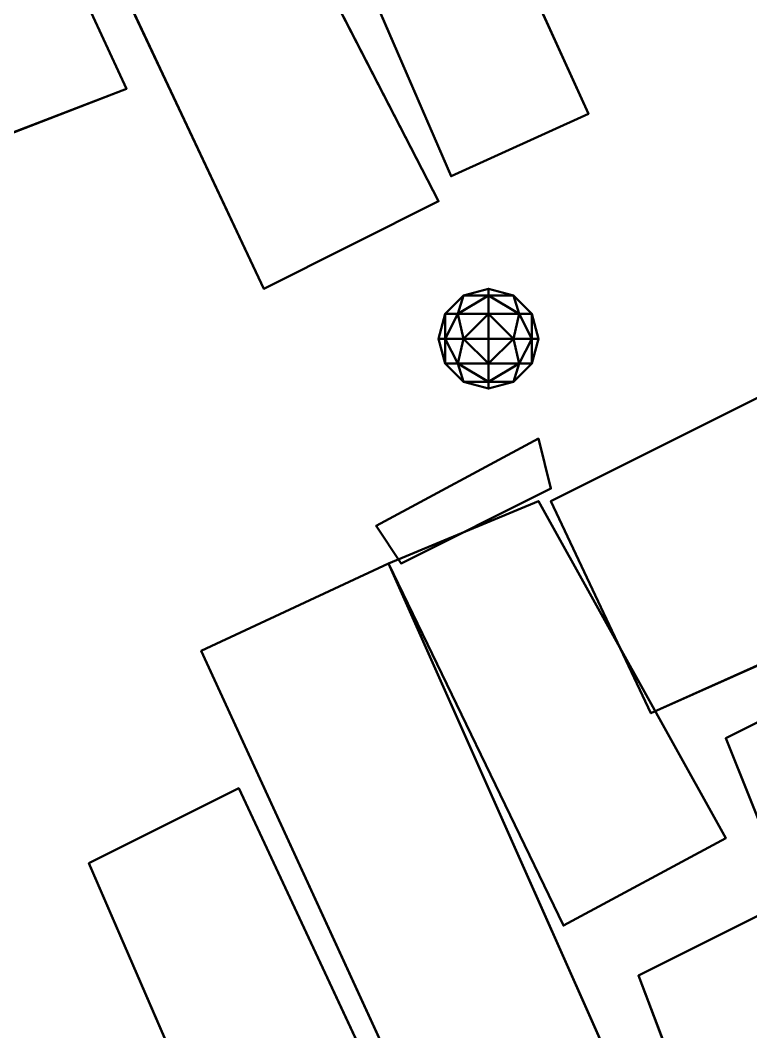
# Model space of a CAD drawing. Header units: metres. Extents: x -246 to 254, y -250 to 250.
# Drawn here: x 22.25 to 51.5, y -115.75 to -75.25 of the extents above; entities that cross this region are included whole.
import ezdxf

# ---------------------------------------------------------------- set-up
doc = ezdxf.new("R2010")
doc.units = ezdxf.units.M
doc.header["$LTSCALE"] = 5.08
doc.layers.add('一般', color=7, linetype='Continuous', lineweight=5)

# ---------------------------------------------------------------- blocks, each defined once
blk = doc.blocks.new('市街地地図 (3D)')
at = {"layer": '一般', "color": 31, "linetype": 'Continuous', "lineweight": 50}
for points, invisible_edges in [([(-1.5, -12.5, 5.4), (13, -46, 5.4), (18.5, -43.5, 5.4), (3.5, -10.5, 5.4)], 8), ([(-1.5, -12.5), (13, -46), (18.5, -43.5), (3.5, -10.5)], 8), ([(-2.5, -33.5, 7.8), (5.5, -50.5, 7.8), (12.5, -47, 7.8), (4, -30.5, 7.8)], 8), ([(-2.5, -33.5), (5.5, -50.5), (12.5, -47), (4, -30.5)], 8), ([(-3, -36, 3), (-8.5, -39, 3), (-6.5, -45, 3), (0, -42.5, 3)], 8), ([(-3, -36), (-8.5, -39), (-6.5, -45), (0, -42.5)], 8), ([(17, -59, 5.7), (21, -67.5, 5.7), (35.5, -61, 5.7), (32, -51.5, 5.7)], 8), ([(17, -59), (21, -67.5), (35.5, -61), (32, -51.5)], 8), ([(10.5, -61.5, 6), (17.5, -76, 6), (24, -72.5, 6), (16.5, -59, 6)], 8), ([(10.5, -61.5), (17.5, -76), (24, -72.5), (16.5, -59)], 8), ([(10.5, -61.5, 3.9), (15, -82.5, 3.9), (3, -65, 3.9), (10.5, -61.5, 3.9)], 11), ([(10.5, -61.5), (15, -82.5), (3, -65), (10.5, -61.5)], 11), ([(10.5, -61.5, 3.9), (20.5, -84, 3.9), (15, -82.5, 3.9), (10.5, -61.5, 3.9)], 14), ([(10.5, -61.5), (20.5, -84), (15, -82.5), (10.5, -61.5)], 14), ([(15, -82.5, 3.9), (11.5, -83.5, 3.9), (3, -65, 3.9), (15, -82.5, 3.9)], 12), ([(15, -82.5), (11.5, -83.5), (3, -65), (15, -82.5)], 12), ([(24, -68.5, 6), (26, -73.5, 6), (33, -71, 6), (30, -65.5, 6)], 8), ([(24, -68.5), (26, -73.5), (33, -71), (30, -65.5)], 8), ([(-1.5, -73.5, 6), (11.5, -103.5, 6), (18.5, -100.5, 6), (4.5, -70.5, 6)], 8), ([(-1.5, -73.5), (11.5, -103.5), (18.5, -100.5), (4.5, -70.5)], 8), ([(20.5, -78, 6), (24.5, -88.5, 6), (30, -86, 6), (25.5, -75.5, 6)], 8), ([(20.5, -78), (24.5, -88.5), (30, -86), (25.5, -75.5)], 8)]:
    blk.add_3dface(points, dxfattribs=dict(at, invisible_edges=invisible_edges))
for points in [[(18.5, -43.5), (18.5, -43.5, 5.4), (3.5, -10.5, 5.4), (3.5, -10.5)], [(-1.5, -12.5), (-1.5, -12.5, 5.4), (13, -46, 5.4), (13, -46)], [(12.5, -47), (12.5, -47, 7.8), (4, -30.5, 7.8), (4, -30.5)], [(-2.5, -33.5), (-2.5, -33.5, 7.8), (5.5, -50.5, 7.8), (5.5, -50.5)], [(0, -42.5), (0, -42.5, 3), (-3, -36, 3), (-3, -36)], [(-6.5, -45), (-6.5, -45, 3), (0, -42.5, 3), (0, -42.5)], [(13, -46), (13, -46, 5.4), (18.5, -43.5, 5.4), (18.5, -43.5)], [(5.5, -50.5), (5.5, -50.5, 7.8), (12.5, -47, 7.8), (12.5, -47)], [(32, -51.5), (32, -51.5, 5.7), (17, -59, 5.7), (17, -59)], [(16.5, -59), (16.5, -59, 6), (10.5, -61.5, 6), (10.5, -61.5)], [(24, -72.5), (24, -72.5, 6), (16.5, -59, 6), (16.5, -59)], [(17, -59), (17, -59, 5.7), (21, -67.5, 5.7), (21, -67.5)], [(21, -67.5), (21, -67.5, 5.7), (35.5, -61, 5.7), (35.5, -61)], [(10.5, -61.5), (10.5, -61.5, 3.9), (3, -65, 3.9), (3, -65)], [(10.5, -61.5), (10.5, -61.5, 6), (17.5, -76, 6), (17.5, -76)], [(20.5, -84), (20.5, -84, 3.9), (10.5, -61.5, 3.9), (10.5, -61.5)], [(3, -65), (3, -65, 3.9), (11.5, -83.5, 3.9), (11.5, -83.5)], [(30, -65.5), (30, -65.5, 6), (24, -68.5, 6), (24, -68.5)], [(24, -68.5), (24, -68.5, 6), (26, -73.5, 6), (26, -73.5)], [(4.5, -70.5), (4.5, -70.5, 6), (-1.5, -73.5, 6), (-1.5, -73.5)], [(18.5, -100.5), (18.5, -100.5, 6), (4.5, -70.5, 6), (4.5, -70.5)], [(17.5, -76), (17.5, -76, 6), (24, -72.5, 6), (24, -72.5)], [(-1.5, -73.5), (-1.5, -73.5, 6), (11.5, -103.5, 6), (11.5, -103.5)], [(25.5, -75.5), (25.5, -75.5, 6), (20.5, -78, 6), (20.5, -78)], [(20.5, -78), (20.5, -78, 6), (24.5, -88.5, 6), (24.5, -88.5)]]:
    blk.add_3dface(points, dxfattribs=at)
blk = doc.blocks.new('アーケイド (3D)')
at = {"layer": '一般', "color": 31, "linetype": 'Continuous', "lineweight": 50}
for points in [[(16.5, -56.5), (16.5, -56.5, 0.5), (10, -60, 0.5), (10, -60)], [(17, -58.5), (17, -58.5, 0.5), (16.5, -56.5, 0.5), (16.5, -56.5)], [(11, -61.5), (11, -61.5, 0.5), (17, -58.5, 0.5), (17, -58.5)], [(10, -60), (10, -60, 0.5), (11, -61.5, 0.5), (11, -61.5)]]:
    blk.add_3dface(points, dxfattribs=at)
at = {"layer": '一般', "color": 31, "linetype": 'Continuous', "lineweight": 50, "invisible_edges": 8}
for points in [[(10, -60, 0.5), (11, -61.5, 0.5), (17, -58.5, 0.5), (16.5, -56.5, 0.5)], [(10, -60), (11, -61.5), (17, -58.5), (16.5, -56.5)]]:
    blk.add_3dface(points, dxfattribs=at)
at = {"layer": '一般', "color": 1}
blk.add_blockref('市街地地図 (3D)', (0, 0), dxfattribs=at)
blk = doc.blocks.new('NW4 (3D)')
at = {"layer": '一般', "color": 7, "linetype": 'Continuous', "lineweight": 50}
for points in [[(14.5, -50.768, -1), (13.5, -50.768), (14.5, -50.5)], [(13.5, -50.768), (14.5, -50.768, 1), (14.5, -50.5)], [(14.5, -50.768, 1), (15.5, -50.768), (14.5, -50.5)], [(15.5, -50.768), (14.5, -50.768, -1), (14.5, -50.5)], [(13.275, -51.5, -1.225), (12.768, -51.5), (13.5, -50.768)], [(12.768, -51.5), (13.275, -51.5, 1.225), (13.5, -50.768)], [(14.5, -51.5, -1.732), (13.275, -51.5, -1.225), (14.5, -50.768, -1)], [(14.5, -50.768, -1), (13.275, -51.5, -1.225), (13.5, -50.768)], [(13.5, -50.768), (13.275, -51.5, 1.225), (14.5, -50.768, 1)], [(13.275, -51.5, 1.225), (14.5, -51.5, 1.732), (14.5, -50.768, 1)], [(14.5, -51.5, 1.732), (15.725, -51.5, 1.225), (14.5, -50.768, 1)], [(14.5, -50.768, 1), (15.725, -51.5, 1.225), (15.5, -50.768)], [(15.5, -50.768), (15.725, -51.5, -1.225), (14.5, -50.768, -1)], [(15.725, -51.5, -1.225), (14.5, -51.5, -1.732), (14.5, -50.768, -1)], [(15.725, -51.5, 1.225), (16.232, -51.5), (15.5, -50.768)], [(16.232, -51.5), (15.725, -51.5, -1.225), (15.5, -50.768)], [(12.768, -52.5, -1), (12.5, -52.5), (12.768, -51.5)], [(12.5, -52.5), (12.768, -52.5, 1), (12.768, -51.5)], [(13.5, -52.5, -1.732), (12.768, -52.5, -1), (13.275, -51.5, -1.225)], [(13.275, -51.5, -1.225), (12.768, -52.5, -1), (12.768, -51.5)], [(12.768, -51.5), (12.768, -52.5, 1), (13.275, -51.5, 1.225)], [(12.768, -52.5, 1), (13.5, -52.5, 1.732), (13.275, -51.5, 1.225)], [(14.5, -51.5, -1.732), (13.5, -52.5, -1.732), (13.275, -51.5, -1.225)], [(13.275, -51.5, 1.225), (13.5, -52.5, 1.732), (14.5, -51.5, 1.732)], [(14.5, -52.5, -2), (13.5, -52.5, -1.732), (14.5, -51.5, -1.732)], [(13.5, -52.5, 1.732), (14.5, -52.5, 2), (14.5, -51.5, 1.732)], [(14.5, -52.5, 2), (15.5, -52.5, 1.732), (14.5, -51.5, 1.732)], [(14.5, -51.5, 1.732), (15.5, -52.5, 1.732), (15.725, -51.5, 1.225)], [(15.725, -51.5, -1.225), (15.5, -52.5, -1.732), (14.5, -51.5, -1.732)], [(15.5, -52.5, -1.732), (14.5, -52.5, -2), (14.5, -51.5, -1.732)], [(15.5, -52.5, 1.732), (16.232, -52.5, 1), (15.725, -51.5, 1.225)], [(16.232, -52.5, -1), (15.5, -52.5, -1.732), (15.725, -51.5, -1.225)], [(15.725, -51.5, 1.225), (16.232, -52.5, 1), (16.232, -51.5)], [(16.232, -51.5), (16.232, -52.5, -1), (15.725, -51.5, -1.225)], [(16.232, -52.5, 1), (16.5, -52.5), (16.232, -51.5)], [(16.5, -52.5), (16.232, -52.5, -1), (16.232, -51.5)], [(12.768, -52.5, -1), (12.768, -53.5), (12.5, -52.5)], [(12.5, -52.5), (12.768, -53.5), (12.768, -52.5, 1)], [(13.5, -52.5, -1.732), (13.275, -53.5, -1.225), (12.768, -52.5, -1)], [(13.275, -53.5, -1.225), (12.768, -53.5), (12.768, -52.5, -1)], [(12.768, -53.5), (13.275, -53.5, 1.225), (12.768, -52.5, 1)], [(12.768, -52.5, 1), (13.275, -53.5, 1.225), (13.5, -52.5, 1.732)], [(14.5, -53.5, -1.732), (13.275, -53.5, -1.225), (13.5, -52.5, -1.732)], [(13.275, -53.5, 1.225), (14.5, -53.5, 1.732), (13.5, -52.5, 1.732)], [(14.5, -52.5, -2), (14.5, -53.5, -1.732), (13.5, -52.5, -1.732)], [(13.5, -52.5, 1.732), (14.5, -53.5, 1.732), (14.5, -52.5, 2)], [(14.5, -52.5, 2), (14.5, -53.5, 1.732), (15.5, -52.5, 1.732)], [(14.5, -53.5, 1.732), (15.725, -53.5, 1.225), (15.5, -52.5, 1.732)], [(15.725, -53.5, -1.225), (14.5, -53.5, -1.732), (15.5, -52.5, -1.732)], [(15.5, -52.5, -1.732), (14.5, -53.5, -1.732), (14.5, -52.5, -2)], [(15.5, -52.5, 1.732), (15.725, -53.5, 1.225), (16.232, -52.5, 1)], [(16.232, -52.5, -1), (15.725, -53.5, -1.225), (15.5, -52.5, -1.732)], [(15.725, -53.5, 1.225), (16.232, -53.5), (16.232, -52.5, 1)], [(16.232, -53.5), (15.725, -53.5, -1.225), (16.232, -52.5, -1)], [(16.232, -52.5, 1), (16.232, -53.5), (16.5, -52.5)], [(16.5, -52.5), (16.232, -53.5), (16.232, -52.5, -1)], [(13.275, -53.5, -1.225), (13.5, -54.232), (12.768, -53.5)], [(12.768, -53.5), (13.5, -54.232), (13.275, -53.5, 1.225)], [(14.5, -53.5, -1.732), (14.5, -54.232, -1), (13.275, -53.5, -1.225)], [(14.5, -54.232, -1), (13.5, -54.232), (13.275, -53.5, -1.225)], [(13.5, -54.232), (14.5, -54.232, 1), (13.275, -53.5, 1.225)], [(13.275, -53.5, 1.225), (14.5, -54.232, 1), (14.5, -53.5, 1.732)], [(14.5, -53.5, 1.732), (14.5, -54.232, 1), (15.725, -53.5, 1.225)], [(14.5, -54.232, 1), (15.5, -54.232), (15.725, -53.5, 1.225)], [(15.5, -54.232), (14.5, -54.232, -1), (15.725, -53.5, -1.225)], [(15.725, -53.5, -1.225), (14.5, -54.232, -1), (14.5, -53.5, -1.732)], [(15.725, -53.5, 1.225), (15.5, -54.232), (16.232, -53.5)], [(16.232, -53.5), (15.5, -54.232), (15.725, -53.5, -1.225)], [(14.5, -54.232, -1), (14.5, -54.5), (13.5, -54.232)], [(13.5, -54.232), (14.5, -54.5), (14.5, -54.232, 1)], [(14.5, -54.232, 1), (14.5, -54.5), (15.5, -54.232)], [(15.5, -54.232), (14.5, -54.5), (14.5, -54.232, -1)]]:
    blk.add_3dface(points, dxfattribs=at)
blk = doc.blocks.new('敷地 (3D)')
at = {"layer": '一般', "color": 19, "linetype": 'Continuous', "lineweight": 50}
for points in [[(-272.5, 285.5, 0.1), (227.5, 285.5, 0.1), (227.5, -214.5, 0.1), (-272.5, -214.5, 0.1)], [(-272.5, 285.5), (227.5, 285.5), (227.5, -214.5), (-272.5, -214.5)]]:
    blk.add_3dface(points, dxfattribs=at)
blk = doc.blocks.new('高層建築・集合住宅 (3D)')
at = {"layer": '一般', "color": 7}
for name, p in [('敷地 (3D)', (0, 0)), ('アーケイド (3D)', (0, 0, 2.4)), ('市街地地図 (3D)', (0, 0)), ('NW4 (3D)', (0, 0, 2))]:
    blk.add_blockref(name, p, dxfattribs=at)
at = {"layer": '一般', "color": 1}
for name, p in [('アーケイド (3D)', (0, 0, 2.4)), ('市街地地図 (3D)', (0, 0)), ('アーケイド (3D)', (0, 0, 2.4)), ('市街地地図 (3D)', (0, 0))]:
    blk.add_blockref(name, p, dxfattribs=at)
at = {"layer": '一般', "color": 31}
for name, p in [('アーケイド (3D)', (0, 0, 2.4)), ('市街地地図 (3D)', (0, 0))]:
    blk.add_blockref(name, p, dxfattribs=at)

msp = doc.modelspace()

# ---------------------------------------------------------------- block references
at = {"layer": '一般', "color": 7}
for name, p in [('高層建築・集合住宅 (3D)', (26.5, -35.5)), ('アーケイド (3D)', (26.5, -35.5, 2.4)), ('市街地地図 (3D)', (26.5, -35.5))]:
    msp.add_blockref(name, p, dxfattribs=at)

doc.saveas('drawing.dxf')
